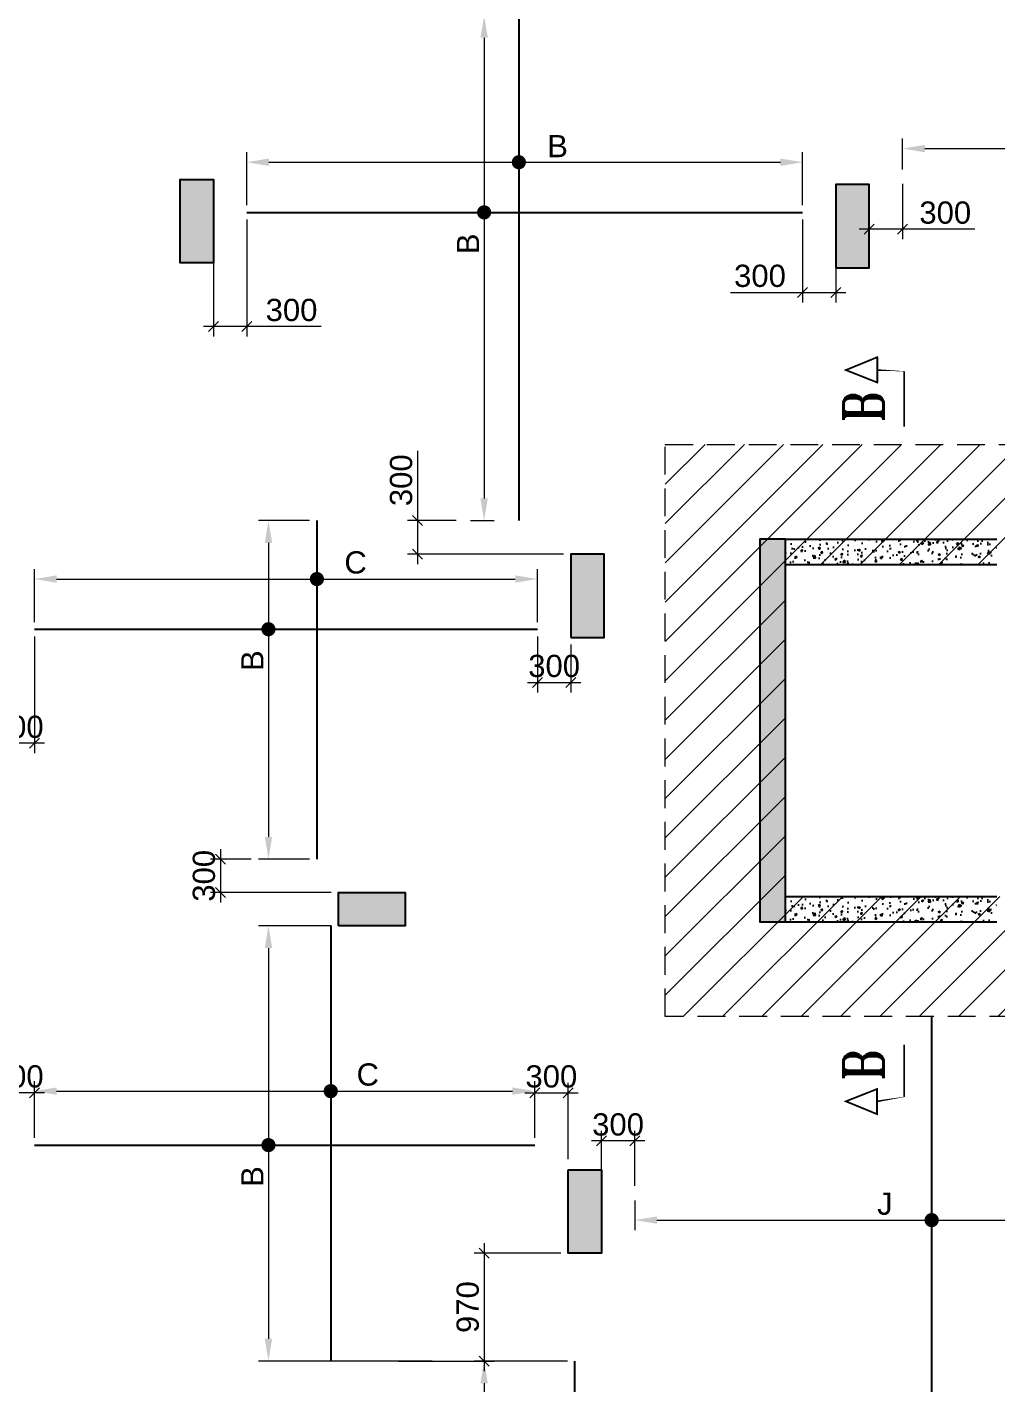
# Model space of a CAD drawing. Header units: millimetres. Extents: x 1123469 to 1883119, y -126924 to 196924.
# Drawn here: x 1813063 to 1821786, y 133482 to 145688 of the extents above; entities that cross this region are included whole.
import ezdxf

# ---------------------------------------------------------------- set-up
doc = ezdxf.new("R2010")
doc.units = ezdxf.units.MM
doc.header["$LTSCALE"] = 500
doc.header["$MEASUREMENT"] = 0
doc.header["$PDMODE"] = 34
doc.linetypes.add('CONTINOUS', pattern=[0])
doc.linetypes.add('DASHED2', pattern=[0.375, 0.25, -0.125])
doc.layers.get('Defpoints').update_dxf_attribs({"lineweight": 0})
for name, color, linetype in [('3BEAM NO', 6, 'Continuous'), ('COL. DIM', 3, 'Continuous'), ('r.c.c. wall', 4, 'Continuous'), ('reinf.', 4, 'Continuous'), ('TEXT-20', 3, 'Continuous'), ('TOWER AREA COLUMN.', 6, 'Continuous')]:
    doc.layers.add(name, color=color, linetype=linetype)
for name, color, linetype, lineweight in [('CUT OUT', 1, 'Continuous', 13), ('dim-M', 1, 'Continuous', 15), ('FOOTING', 1, 'Continuous', 15), ('HATCH', 1, 'Continuous', 5), ('S - SUNK', 251, 'Continuous', 0), ('TOWER COL HATCH', 253, 'Continuous', 20)]:
    doc.layers.add(name, color=color, linetype=linetype, lineweight=lineweight)
doc.styles.add('3mm', font='arial.ttf')
doc.styles.add('RT', font='romant.shx', dxfattribs={"height": 8})
doc.dimstyles.new('PARAMVEER', dxfattribs={"dimtxt": 200, "dimasz": 100, "dimexe": 0, "dimexo": 25, "dimgap": 10, "dimtad": 1, "dimdec": 0, "dimrnd": 5, "dimzin": 0, "dimdsep": 46, "dimtxsty": '3mm', "dimblk": 'OBLIQUE', "dimcen": 0.09, "dimdle": 75, "dimclrd": 1, "dimclre": 1, "dimclrt": 3, "dimadec": 0, "dimazin": 0, "dimtfac": 1, "dimtdec": 0, "dimtmove": 1, "dimatfit": 3, "dimfxl": 100, "dimtolj": 1, "dimtzin": 0, "dimlwd": 18, "dimlwe": 5, "dimarcsym": 0})

# ---------------------------------------------------------------- blocks, each defined once
blk = doc.blocks.new('3tgra')
at = {"layer": 'TOWER COL HATCH'}
h = blk.add_hatch(color=253, dxfattribs=at)
h.dxf.hatch_style = 1
h.paths.add_polyline_path([(1374495.631025441, 80596.89666208334), (1374195.631025441, 80596.89666208334), (1374195.631025441, 81346.89666208334), (1374495.631025441, 81346.89666208334)])
h = blk.add_hatch(color=253, dxfattribs=at)
h.dxf.hatch_style = 1
h.paths.add_polyline_path([(1380095.624769447, 80551.73729155067), (1380395.624769447, 80551.73729155067), (1380395.624769447, 81301.73729155067), (1380095.624769447, 81301.73729155067)])
h = blk.add_hatch(color=253, dxfattribs=at)
h.dxf.hatch_style = 1
h.paths.add_polyline_path([(1379640.630750942, 78111.73729155073), (1379410.630750942, 78111.73729155073), (1379410.630750942, 74666.55515519361), (1379640.630750942, 74666.55515519361), (1379640.630750942, 77881.73729155073)])
h = blk.add_hatch(color=253, dxfattribs=at)
h.dxf.hatch_style = 1
h.paths.add_polyline_path([(1377710.631017101, 77226.89675944098), (1378010.631017101, 77226.89675944098), (1378010.631017101, 77976.89675944098), (1377710.631017101, 77976.89675944098)])
h = blk.add_hatch(color=253, dxfattribs=at)
h.dxf.hatch_style = 1
h.paths.add_polyline_path([(1375620.320550245, 74631.8028312315), (1375620.320550245, 74931.8028312315), (1376220.320550245, 74931.8028312315), (1376220.320550245, 74631.8028312315)])
h = blk.add_hatch(color=253, dxfattribs=at)
h.dxf.hatch_style = 1
h.paths.add_polyline_path([(1377685.631014433, 72436.75957392534), (1377985.631014433, 72436.75957392534), (1377985.631014433, 71686.75957392534), (1377685.631014433, 71686.75957392534)])
at = {"layer": 'TOWER AREA COLUMN.', "color": 4}
for points in [[(1374495.631025441, 80596.89666208334), (1374195.631025441, 80596.89666208334), (1374195.631025441, 81346.89666208334), (1374495.631025441, 81346.89666208334)], [(1380095.624769447, 80551.73729155067), (1380395.624769447, 80551.73729155067), (1380395.624769447, 81301.73729155067), (1380095.624769447, 81301.73729155067)], [(1377710.631017101, 77226.89675944098), (1378010.631017101, 77226.89675944098), (1378010.631017101, 77976.89675944098), (1377710.631017101, 77976.89675944098)], [(1375620.320550245, 74631.8028312315), (1375620.320550245, 74931.8028312315), (1376220.320550245, 74931.8028312315), (1376220.320550245, 74631.8028312315)], [(1377685.631014433, 72436.75957392534), (1377985.631014433, 72436.75957392534), (1377985.631014433, 71686.75957392534), (1377685.631014433, 71686.75957392534)]]:
    blk.add_lwpolyline(points, close=True, dxfattribs=at)
blk.add_lwpolyline([(1379640.630750942, 78111.73729155073), (1379410.630750942, 78111.73729155073), (1379410.630750942, 74666.55515519361), (1379640.630750942, 74666.55515519361), (1379640.630750942, 77881.73729155073), (1379640.630750942, 77881.73729155073), (1379640.630750942, 78111.73729155073)], dxfattribs=at)
blk = doc.blocks.new('_Oblique')
at = {"color": 0, "linetype": 'ByBlock', "lineweight": -2}
blk.add_line((-0.5, -0.5), (0.5, 0.5), dxfattribs=at)
blk = doc.blocks.new('*D3321')
at = {"layer": 'COL. DIM', "color": 1, "linetype": 'CONTINOUS', "lineweight": 5, "ltscale": 10, "transparency": 16777216}
for p, q in [((1820938.661122217, 144277.0097971657), (1820938.661122217, 143780.8444163614)), ((1820638.661122217, 144207.7452281173), (1820638.661122217, 143780.8444163614))]:
    blk.add_line(p, q, dxfattribs=at)
at = {"layer": 'COL. DIM', "color": 1, "lineweight": 18, "ltscale": 10, "transparency": 16777216}
for p, q in [((1821028.661122217, 143870.8444163614), (1820548.661122217, 143870.8444163614)), ((1821587.413697826, 143870.8444163614), (1820938.661122217, 143870.8444163614))]:
    blk.add_line(p, q, dxfattribs=at)
at = {"layer": 'Defpoints', "color": 0, "ltscale": 10, "transparency": 16777216}
for p in [(1820638.661122217, 144272.7452281173), (1820938.661122217, 144342.0097971657), (1820638.661122217, 143870.8444163614)]:
    blk.add_point(p, dxfattribs=at)
at = {"layer": 'COL. DIM', "color": 1, "lineweight": 18, "ltscale": 10, "transparency": 16777216, "xscale": 90, "yscale": 90, "zscale": 90, "rotation": 180}
blk.add_blockref('_Oblique', (1820638.661122217, 143870.8444163614), dxfattribs=at)
at = {"layer": 'COL. DIM', "color": 1, "lineweight": 18, "ltscale": 10, "transparency": 16777216, "xscale": 90, "yscale": 90, "zscale": 90}
blk.add_blockref('_Oblique', (1820938.661122217, 143870.8444163614), dxfattribs=at)
at = {"layer": 'COL. DIM', "color": 3, "ltscale": 10, "transparency": 16777216, "insert": (1821321.881637799, 144018.0272267297), "char_height": 200, "attachment_point": 5, "style": '3mm'}
blk.add_mtext('\\A1;300', dxfattribs=at)
blk = doc.blocks.new('*D3324')
at = {"layer": 'COL. DIM', "color": 1, "linetype": 'CONTINOUS', "lineweight": 5, "ltscale": 10, "transparency": 16777216}
for p, q in [((1815038.667378211, 143956.1601072131), (1815038.667378211, 142904.7640671268)), ((1814738.667378211, 143638.8277086731), (1814738.667378211, 142904.7640671268))]:
    blk.add_line(p, q, dxfattribs=at)
at = {"layer": 'COL. DIM', "color": 1, "lineweight": 18, "ltscale": 10, "transparency": 16777216}
for p, q in [((1815128.667378211, 142994.7640671268), (1814648.667378211, 142994.7640671268)), ((1815706.997185585, 142994.7640671268), (1815038.667378211, 142994.7640671268))]:
    blk.add_line(p, q, dxfattribs=at)
at = {"layer": 'Defpoints', "color": 0, "ltscale": 10, "transparency": 16777216}
for p in [(1815038.667378211, 144021.1601072131), (1814738.667378211, 143703.8277086731), (1814738.667378211, 142994.7640671268)]:
    blk.add_point(p, dxfattribs=at)
at = {"layer": 'COL. DIM', "color": 1, "lineweight": 18, "ltscale": 10, "transparency": 16777216, "xscale": 90, "yscale": 90, "zscale": 90, "rotation": 180}
blk.add_blockref('_Oblique', (1814738.667378211, 142994.7640671268), dxfattribs=at)
at = {"layer": 'COL. DIM', "color": 1, "lineweight": 18, "ltscale": 10, "transparency": 16777216, "xscale": 90, "yscale": 90, "zscale": 90}
blk.add_blockref('_Oblique', (1815038.667378211, 142994.7640671268), dxfattribs=at)
at = {"layer": 'COL. DIM', "color": 3, "ltscale": 10, "transparency": 16777216, "insert": (1815441.465125558, 143141.9468774952), "char_height": 200, "attachment_point": 5, "style": '3mm'}
blk.add_mtext('\\A1;300', dxfattribs=at)
blk = doc.blocks.new('*D3325')
at = {"layer": 'COL. DIM', "color": 1, "linetype": 'CONTINOUS', "lineweight": 5, "ltscale": 10, "transparency": 16777216}
for p, q in [((1817421.271089031, 145792.9045981539), (1817083.874801234, 145792.9045981539)), ((1817052.514822608, 141247.9046960075), (1817263.874801234, 141247.9046960075))]:
    blk.add_line(p, q, dxfattribs=at)
at = {"layer": 'COL. DIM', "color": 1, "lineweight": 18, "ltscale": 10, "transparency": 16777216}
blk.add_line((1817173.874801234, 145592.9045981539), (1817173.874801234, 141447.9046960075), dxfattribs=at)
at = {"layer": 'COL. DIM', "color": 1, "ltscale": 10, "transparency": 16777216}
for points in [[(1817140.541467901, 145592.9045981539), (1817207.208134568, 145592.9045981539), (1817173.874801234, 145792.9045981539)], [(1817140.541467901, 141447.9046960075), (1817207.208134568, 141447.9046960075), (1817173.874801234, 141247.9046960075)]]:
    blk.add_solid(points, dxfattribs=at)
at = {"layer": 'Defpoints', "color": 0, "ltscale": 10, "transparency": 16777216}
for p in [(1817486.271089031, 145792.9045981539), (1816987.514822608, 141247.9046960075), (1817173.874801234, 141247.9046960075)]:
    blk.add_point(p, dxfattribs=at)
at = {"layer": 'COL. DIM', "color": 3, "ltscale": 10, "transparency": 16777216, "insert": (1817028.874801211, 143738.3067533658), "char_height": 200, "attachment_point": 5, "rotation": 90, "style": '3mm'}
blk.add_mtext('\\A1;B', dxfattribs=at)
blk = doc.blocks.new('*D3326')
at = {"layer": 'COL. DIM', "color": 1, "linetype": 'CONTINOUS', "lineweight": 5, "ltscale": 10, "transparency": 16777216}
for p, q in [((1820038.661122217, 143956.1601072131), (1820038.661122217, 143211.9268969172)), ((1820338.661122217, 143638.8277086731), (1820338.661122217, 143211.9268969172))]:
    blk.add_line(p, q, dxfattribs=at)
at = {"layer": 'COL. DIM', "color": 1, "lineweight": 18, "ltscale": 10, "transparency": 16777216}
for p, q in [((1819389.752651829, 143301.9268969172), (1820038.661122217, 143301.9268969172)), ((1819948.661122217, 143301.9268969172), (1820428.661122217, 143301.9268969172))]:
    blk.add_line(p, q, dxfattribs=at)
at = {"layer": 'Defpoints', "color": 0, "ltscale": 10, "transparency": 16777216}
for p in [(1820038.661122217, 144021.1601072131), (1820338.661122217, 143703.8277086731), (1820338.661122217, 143301.9268969172)]:
    blk.add_point(p, dxfattribs=at)
at = {"layer": 'COL. DIM', "color": 1, "lineweight": 18, "ltscale": 10, "transparency": 16777216, "xscale": 90, "yscale": 90, "zscale": 90, "rotation": 180}
blk.add_blockref('_Oblique', (1820038.661122217, 143301.9268969172), dxfattribs=at)
at = {"layer": 'COL. DIM', "color": 1, "lineweight": 18, "ltscale": 10, "transparency": 16777216, "xscale": 90, "yscale": 90, "zscale": 90}
blk.add_blockref('_Oblique', (1820338.661122217, 143301.9268969172), dxfattribs=at)
at = {"layer": 'COL. DIM', "color": 3, "ltscale": 10, "transparency": 16777216, "insert": (1819655.284711856, 143449.1097072856), "char_height": 200, "attachment_point": 5, "style": '3mm'}
blk.add_mtext('\\A1;300', dxfattribs=at)
blk = doc.blocks.new('*D3327')
at = {"layer": 'COL. DIM', "color": 1, "lineweight": 18, "ltscale": 10, "transparency": 16777216}
for p, q in [((1816574.67604848, 141877.1699709189), (1816574.67604848, 141247.9046960075)), ((1816574.67604848, 141337.9046960075), (1816574.67604848, 140857.9046960076))]:
    blk.add_line(p, q, dxfattribs=at)
at = {"layer": 'COL. DIM', "color": 1, "linetype": 'CONTINOUS', "lineweight": 5, "ltscale": 10, "transparency": 16777216}
for p, q in [((1816922.514822608, 141247.9046960075), (1816484.67604848, 141247.9046960075)), ((1817888.667369873, 140947.9046960076), (1816484.67604848, 140947.9046960076))]:
    blk.add_line(p, q, dxfattribs=at)
at = {"layer": 'Defpoints', "color": 0, "ltscale": 10, "transparency": 16777216}
for p in [(1816987.514822608, 141247.9046960075), (1816574.67604848, 140947.9046960076), (1817953.667369873, 140947.9046960076)]:
    blk.add_point(p, dxfattribs=at)
at = {"layer": 'COL. DIM', "color": 1, "lineweight": 18, "ltscale": 10, "transparency": 16777216, "xscale": 90, "yscale": 90, "zscale": 90}
for p, rotation in [((1816574.67604848, 141247.9046960075), 90), ((1816574.67604848, 140947.9046960076), 270)]:
    blk.add_blockref('_Oblique', p, dxfattribs=dict(at, rotation=rotation))
at = {"layer": 'COL. DIM', "color": 3, "ltscale": 10, "transparency": 16777216, "insert": (1816427.493238111, 141611.637910891), "char_height": 200, "attachment_point": 5, "rotation": 90, "style": '3mm'}
blk.add_mtext('\\A1;300', dxfattribs=at)
blk = doc.blocks.new('*D3224')
at = {"layer": 'COL. DIM', "color": 1, "linetype": 'CONTINOUS', "lineweight": 5, "ltscale": 10, "transparency": 16777216}
for p, q in [((1813128.58598404, 140206.1600059042), (1813128.58598404, 139154.7639658179)), ((1812828.58598404, 139888.8276073642), (1812828.58598404, 139154.7639658179))]:
    blk.add_line(p, q, dxfattribs=at)
at = {"layer": 'COL. DIM', "color": 1, "lineweight": 18, "ltscale": 10, "transparency": 16777216}
blk.add_line((1813218.58598404, 139244.7639658179), (1812738.58598404, 139244.7639658179), dxfattribs=at)
at = {"layer": 'Defpoints', "color": 0, "ltscale": 10, "transparency": 16777216}
for p in [(1813128.58598404, 140271.1600059042), (1812828.58598404, 139953.8276073642), (1812828.58598404, 139244.7639658179)]:
    blk.add_point(p, dxfattribs=at)
at = {"layer": 'COL. DIM', "color": 1, "lineweight": 18, "ltscale": 10, "transparency": 16777216, "xscale": 90, "yscale": 90, "zscale": 90, "rotation": 180}
blk.add_blockref('_Oblique', (1812828.58598404, 139244.7639658179), dxfattribs=at)
at = {"layer": 'COL. DIM', "color": 1, "lineweight": 18, "ltscale": 10, "transparency": 16777216, "xscale": 90, "yscale": 90, "zscale": 90}
blk.add_blockref('_Oblique', (1813128.58598404, 139244.7639658179), dxfattribs=at)
at = {"layer": 'COL. DIM', "color": 3, "ltscale": 10, "transparency": 16777216, "insert": (1812978.58598404, 139391.9467761863), "char_height": 200, "attachment_point": 5, "style": '3mm'}
blk.add_mtext('\\A1;300', dxfattribs=at)
blk = doc.blocks.new('*D3225')
at = {"layer": 'COL. DIM', "color": 1, "linetype": 'CONTINOUS', "lineweight": 5, "ltscale": 10, "transparency": 16777216}
for p, q in [((1815604.332632625, 141247.9046960074), (1815143.793407065, 141247.9046960074)), ((1815604.332632625, 138202.8107677982), (1815143.793407065, 138202.8107677982))]:
    blk.add_line(p, q, dxfattribs=at)
at = {"layer": 'COL. DIM', "color": 1, "lineweight": 18, "ltscale": 10, "transparency": 16777216}
blk.add_line((1815233.793407065, 141047.9046960074), (1815233.793407065, 138402.8107677982), dxfattribs=at)
at = {"layer": 'COL. DIM', "color": 1, "ltscale": 10, "transparency": 16777216}
for points in [[(1815200.460073732, 141047.9046960074), (1815267.126740399, 141047.9046960074), (1815233.793407065, 141247.9046960074)], [(1815200.460073732, 138402.8107677982), (1815267.126740399, 138402.8107677982), (1815233.793407065, 138202.8107677982)]]:
    blk.add_solid(points, dxfattribs=at)
at = {"layer": 'Defpoints', "color": 0, "ltscale": 10, "transparency": 16777216}
for p in [(1815669.332632625, 141247.9046960074), (1815233.793407065, 138202.8107677982), (1815669.332632625, 138202.8107677982)]:
    blk.add_point(p, dxfattribs=at)
at = {"layer": 'COL. DIM', "color": 3, "ltscale": 10, "transparency": 16777216, "insert": (1815088.793407039, 139988.3066520569), "char_height": 200, "attachment_point": 5, "rotation": 90, "style": '3mm'}
blk.add_mtext('\\A1;B', dxfattribs=at)
blk = doc.blocks.new('*D3226')
at = {"layer": 'COL. DIM', "color": 1, "linetype": 'CONTINOUS', "lineweight": 5, "ltscale": 10, "transparency": 16777216}
for p, q in [((1817653.667369872, 140206.1600059042), (1817653.667369872, 139702.4800890388)), ((1817953.667369872, 140132.9046960076), (1817953.667369872, 139702.4800890388))]:
    blk.add_line(p, q, dxfattribs=at)
at = {"layer": 'COL. DIM', "color": 1, "lineweight": 18, "ltscale": 10, "transparency": 16777216}
blk.add_line((1817563.667369872, 139792.4800890388), (1818043.667369872, 139792.4800890388), dxfattribs=at)
at = {"layer": 'Defpoints', "color": 0, "ltscale": 10, "transparency": 16777216}
for p in [(1817653.667369872, 140271.1600059042), (1817953.667369872, 140197.9046960076), (1817953.667369872, 139792.4800890388)]:
    blk.add_point(p, dxfattribs=at)
at = {"layer": 'COL. DIM', "color": 1, "lineweight": 18, "ltscale": 10, "transparency": 16777216, "xscale": 90, "yscale": 90, "zscale": 90, "rotation": 180}
blk.add_blockref('_Oblique', (1817653.667369872, 139792.4800890388), dxfattribs=at)
at = {"layer": 'COL. DIM', "color": 1, "lineweight": 18, "ltscale": 10, "transparency": 16777216, "xscale": 90, "yscale": 90, "zscale": 90}
blk.add_blockref('_Oblique', (1817953.667369872, 139792.4800890388), dxfattribs=at)
at = {"layer": 'COL. DIM', "color": 3, "ltscale": 10, "transparency": 16777216, "insert": (1817803.667369872, 139939.6628994071), "char_height": 200, "attachment_point": 5, "style": '3mm'}
blk.add_mtext('\\A1;300', dxfattribs=at)
blk = doc.blocks.new('*D3227')
at = {"layer": 'COL. DIM', "color": 1, "lineweight": 18, "ltscale": 10, "transparency": 16777216}
blk.add_line((1814801.322167833, 138292.8107677982), (1814801.322167833, 137812.8107677982), dxfattribs=at)
at = {"layer": 'COL. DIM', "color": 1, "linetype": 'CONTINOUS', "lineweight": 5, "ltscale": 10, "transparency": 16777216}
for p, q in [((1815078.793407061, 138202.8107677982), (1814711.322167833, 138202.8107677982)), ((1815798.356903017, 137902.8107677982), (1814711.322167833, 137902.8107677982))]:
    blk.add_line(p, q, dxfattribs=at)
at = {"layer": 'Defpoints', "color": 0, "ltscale": 10, "transparency": 16777216}
for p in [(1815143.793407061, 138202.8107677982), (1814801.322167833, 137902.8107677982), (1815863.356903017, 137902.8107677982)]:
    blk.add_point(p, dxfattribs=at)
at = {"layer": 'COL. DIM', "color": 1, "lineweight": 18, "ltscale": 10, "transparency": 16777216, "xscale": 90, "yscale": 90, "zscale": 90}
for p, rotation in [((1814801.322167833, 138202.8107677982), 90), ((1814801.322167833, 137902.8107677982), 270)]:
    blk.add_blockref('_Oblique', p, dxfattribs=dict(at, rotation=rotation))
at = {"layer": 'COL. DIM', "color": 3, "ltscale": 10, "transparency": 16777216, "insert": (1814654.13935746, 138052.8107677981), "char_height": 200, "attachment_point": 5, "rotation": 90, "style": '3mm'}
blk.add_mtext('\\A1;300', dxfattribs=at)
blk = doc.blocks.new('*D3238')
at = {"layer": 'COL. DIM', "color": 1, "lineweight": 18, "ltscale": 10, "transparency": 16777216}
blk.add_line((1813218.585983972, 136099.7623846882), (1812738.585983972, 136099.7623846882), dxfattribs=at)
at = {"layer": 'COL. DIM', "color": 1, "linetype": 'CONTINOUS', "lineweight": 5, "ltscale": 10, "transparency": 16777216}
for p, q in [((1812828.585983972, 135752.7678375794), (1812828.585983972, 136189.7623846882)), ((1813128.585983972, 135695.1002361193), (1813128.585983972, 136189.7623846882))]:
    blk.add_line(p, q, dxfattribs=at)
at = {"layer": 'Defpoints', "color": 0, "ltscale": 10, "transparency": 16777216}
for p in [(1812828.585983972, 136099.7623846882), (1812828.585983972, 135687.7678375794), (1813128.585983972, 135630.1002361193)]:
    blk.add_point(p, dxfattribs=at)
at = {"layer": 'COL. DIM', "color": 1, "lineweight": 18, "ltscale": 10, "transparency": 16777216, "xscale": 90, "yscale": 90, "zscale": 90, "rotation": 180}
blk.add_blockref('_Oblique', (1812828.585983972, 136099.7623846882), dxfattribs=at)
at = {"layer": 'COL. DIM', "color": 1, "lineweight": 18, "ltscale": 10, "transparency": 16777216, "xscale": 90, "yscale": 90, "zscale": 90}
blk.add_blockref('_Oblique', (1813128.585983972, 136099.7623846882), dxfattribs=at)
at = {"layer": 'COL. DIM', "color": 3, "ltscale": 10, "transparency": 16777216, "insert": (1812978.585983972, 136246.9451950565), "char_height": 200, "attachment_point": 5, "style": '3mm'}
blk.add_mtext('\\A1;300', dxfattribs=at)
blk = doc.blocks.new('*D3239')
at = {"layer": 'COL. DIM', "color": 1, "linetype": 'CONTINOUS', "lineweight": 5, "ltscale": 10, "transparency": 16777216}
for p, q in [((1815798.356903017, 137602.8107677982), (1815143.793406999, 137602.8107677982)), ((1816705.287929656, 133687.7677523474), (1815143.793406999, 133687.7677523474))]:
    blk.add_line(p, q, dxfattribs=at)
at = {"layer": 'COL. DIM', "color": 1, "lineweight": 18, "ltscale": 10, "transparency": 16777216}
blk.add_line((1815233.793406999, 137402.8107677982), (1815233.793406999, 133887.7677523474), dxfattribs=at)
at = {"layer": 'COL. DIM', "color": 1, "ltscale": 10, "transparency": 16777216}
for points in [[(1815200.460073666, 137402.8107677982), (1815267.126740333, 137402.8107677982), (1815233.793406999, 137602.8107677982)], [(1815200.460073666, 133887.7677523474), (1815267.126740333, 133887.7677523474), (1815233.793406999, 133687.7677523474)]]:
    blk.add_solid(points, dxfattribs=at)
at = {"layer": 'Defpoints', "color": 0, "ltscale": 10, "transparency": 16777216}
for p in [(1815863.356903017, 137602.8107677982), (1815233.793406999, 133687.7677523474), (1816770.287929656, 133687.7677523474)]:
    blk.add_point(p, dxfattribs=at)
at = {"layer": 'COL. DIM', "color": 3, "ltscale": 10, "transparency": 16777216, "insert": (1815088.793406971, 135347.246882272), "char_height": 200, "attachment_point": 5, "rotation": 90, "style": '3mm'}
blk.add_mtext('\\A1;B', dxfattribs=at)
blk = doc.blocks.new('*D3240')
at = {"layer": 'COL. DIM', "color": 1, "lineweight": 18, "ltscale": 10, "transparency": 16777216}
blk.add_line((1817538.667367203, 136099.7623846882), (1818018.667367203, 136099.7623846882), dxfattribs=at)
at = {"layer": 'COL. DIM', "color": 1, "linetype": 'CONTINOUS', "lineweight": 5, "ltscale": 10, "transparency": 16777216}
for p, q in [((1817628.667367203, 135695.1002361193), (1817628.667367203, 136189.7623846882)), ((1817928.667367203, 135502.7677523473), (1817928.667367203, 136189.7623846882))]:
    blk.add_line(p, q, dxfattribs=at)
at = {"layer": 'Defpoints', "color": 0, "ltscale": 10, "transparency": 16777216}
for p in [(1817928.667367203, 136099.7623846882), (1817628.667367203, 135630.1002361193), (1817928.667367203, 135437.7677523473)]:
    blk.add_point(p, dxfattribs=at)
at = {"layer": 'COL. DIM', "color": 1, "lineweight": 18, "ltscale": 10, "transparency": 16777216, "xscale": 90, "yscale": 90, "zscale": 90, "rotation": 180}
blk.add_blockref('_Oblique', (1817628.667367203, 136099.7623846882), dxfattribs=at)
at = {"layer": 'COL. DIM', "color": 1, "lineweight": 18, "ltscale": 10, "transparency": 16777216, "xscale": 90, "yscale": 90, "zscale": 90}
blk.add_blockref('_Oblique', (1817928.667367203, 136099.7623846882), dxfattribs=at)
at = {"layer": 'COL. DIM', "color": 3, "ltscale": 10, "transparency": 16777216, "insert": (1817778.667367203, 136246.9451950565), "char_height": 200, "attachment_point": 5, "style": '3mm'}
blk.add_mtext('\\A1;300', dxfattribs=at)
blk = doc.blocks.new('*D3242')
at = {"layer": 'COL. DIM', "color": 1, "linetype": 'CONTINOUS', "lineweight": 5, "ltscale": 10, "transparency": 16777216}
for p, q in [((1817923.266100029, 133687.7677523475), (1817083.874801245, 133687.7677523475)), ((1817923.266100028, 129712.7677367665), (1817083.874801245, 129712.7677367665))]:
    blk.add_line(p, q, dxfattribs=at)
at = {"layer": 'COL. DIM', "color": 1, "lineweight": 18, "ltscale": 10, "transparency": 16777216}
blk.add_line((1817173.874801245, 133487.7677523475), (1817173.874801245, 129912.7677367665), dxfattribs=at)
at = {"layer": 'COL. DIM', "color": 1, "ltscale": 10, "transparency": 16777216}
for points in [[(1817140.541467911, 133487.7677523475), (1817207.208134578, 133487.7677523475), (1817173.874801245, 133687.7677523475)], [(1817140.541467911, 129912.7677367665), (1817207.208134578, 129912.7677367665), (1817173.874801245, 129712.7677367665)]]:
    blk.add_solid(points, dxfattribs=at)
at = {"layer": 'Defpoints', "color": 0, "ltscale": 10, "transparency": 16777216}
for p in [(1817988.266100029, 133687.7677523475), (1817173.874801245, 129712.7677367665), (1817988.266100028, 129712.7677367665)]:
    blk.add_point(p, dxfattribs=at)
at = {"layer": 'COL. DIM', "color": 3, "ltscale": 10, "transparency": 16777216, "insert": (1817028.874801211, 131597.2467809631), "char_height": 200, "attachment_point": 5, "rotation": 90, "style": '3mm'}
blk.add_mtext('\\A1;B', dxfattribs=at)
blk = doc.blocks.new('*D3556')
at = {"layer": 'COL. DIM', "color": 1, "linetype": 'CONTINOUS', "lineweight": 5, "ltscale": 10, "transparency": 16777216}
for p, q in [((1817863.667367204, 134657.767510492), (1817083.874801246, 134657.767510492)), ((1816402.247891765, 133687.7677523475), (1817263.874801246, 133687.7677523475))]:
    blk.add_line(p, q, dxfattribs=at)
at = {"layer": 'COL. DIM', "color": 1, "lineweight": 18, "ltscale": 10, "transparency": 16777216}
blk.add_line((1817173.874801246, 134747.767510492), (1817173.874801246, 133597.7677523475), dxfattribs=at)
at = {"layer": 'Defpoints', "color": 0, "ltscale": 10, "transparency": 16777216}
for p in [(1417087.675834863, 156599.2285490907), (1417240.630397862, 156599.2285490907), (1417240.630397862, 155194.2285490907), (1817928.667367204, 134657.767510492), (1816337.247891765, 133687.7677523475), (1817173.874801246, 133687.7677523475)]:
    blk.add_point(p, dxfattribs=at)
at = {"layer": 'S - SUNK', "color": 1, "lineweight": 18, "ltscale": 10, "transparency": 16777216}
blk.add_line((1417087.675834863, 155119.2285490907), (1417087.675834863, 156674.2285490907), dxfattribs=at)
at = {"layer": 'S - SUNK', "color": 1, "lineweight": 5, "ltscale": 10, "transparency": 16777216}
for p, q in [((1417087.825834862, 156599.2285490907), (1417087.675834863, 156599.2285490907)), ((1417087.825834862, 155194.2285490907), (1417087.675834863, 155194.2285490907))]:
    blk.add_line(p, q, dxfattribs=at)
at = {"layer": 'COL. DIM', "color": 1, "lineweight": 18, "ltscale": 10, "transparency": 16777216, "xscale": 90, "yscale": 90, "zscale": 90}
for p, rotation in [((1817173.874801246, 134657.767510492), 90), ((1817173.874801246, 133687.7677523475), 270)]:
    blk.add_blockref('_Oblique', p, dxfattribs=dict(at, rotation=rotation))
at = {"layer": 'S - SUNK', "color": 1, "lineweight": 18, "ltscale": 10, "transparency": 16777216, "xscale": 100, "yscale": 100, "zscale": 100}
for p, rotation in [((1417087.675834863, 156599.2285490907), 90), ((1417087.675834863, 155194.2285490907), 270)]:
    blk.add_blockref('_Oblique', p, dxfattribs=dict(at, rotation=rotation))
at = {"layer": 'COL. DIM', "color": 3, "ltscale": 10, "transparency": 16777216, "insert": (1817026.760203702, 134172.7676314192), "char_height": 200, "attachment_point": 5, "rotation": 90, "style": '3mm'}
blk.add_mtext('\\A1;970', dxfattribs=at)
at = {"layer": 'S - SUNK', "color": 3, "ltscale": 10, "transparency": 16777216, "insert": (1416975.561237318, 155896.7285490903), "char_height": 200, "attachment_point": 5, "rotation": 90, "style": '3mm'}
blk.add_mtext('\\A1;1405', dxfattribs=at)
blk = doc.blocks.new('*D3245')
at = {"layer": 'COL. DIM', "color": 1, "linetype": 'CONTINOUS', "lineweight": 5, "ltscale": 10, "transparency": 16777216}
for p, q in [((1818228.667367203, 135320.5359260612), (1818228.667367203, 135757.53047317)), ((1818528.667367203, 135262.8683246012), (1818528.667367203, 135757.53047317))]:
    blk.add_line(p, q, dxfattribs=at)
at = {"layer": 'COL. DIM', "color": 1, "lineweight": 18, "ltscale": 10, "transparency": 16777216}
blk.add_line((1818618.667367203, 135667.53047317), (1818138.667367203, 135667.53047317), dxfattribs=at)
at = {"layer": 'Defpoints', "color": 0, "ltscale": 10, "transparency": 16777216}
for p in [(1818228.667367203, 135667.53047317), (1818228.667367203, 135255.5359260612), (1818528.667367203, 135197.8683246012)]:
    blk.add_point(p, dxfattribs=at)
at = {"layer": 'COL. DIM', "color": 1, "lineweight": 18, "ltscale": 10, "transparency": 16777216, "xscale": 90, "yscale": 90, "zscale": 90, "rotation": 180}
blk.add_blockref('_Oblique', (1818228.667367203, 135667.53047317), dxfattribs=at)
at = {"layer": 'COL. DIM', "color": 1, "lineweight": 18, "ltscale": 10, "transparency": 16777216, "xscale": 90, "yscale": 90, "zscale": 90}
blk.add_blockref('_Oblique', (1818528.667367203, 135667.53047317), dxfattribs=at)
at = {"layer": 'COL. DIM', "color": 3, "ltscale": 10, "transparency": 16777216, "insert": (1818378.667367203, 135814.7132835384), "char_height": 200, "attachment_point": 5, "style": '3mm'}
blk.add_mtext('\\A1;300', dxfattribs=at)
blk = doc.blocks.new('*D3265')
at = {"layer": 'COL. DIM', "color": 1, "linetype": 'CONTINOUS', "lineweight": 5, "ltscale": 10, "transparency": 16777216}
for p, q in [((1820938.661122217, 144407.0097971657), (1820938.661122217, 144685.0511551012)), ((1825968.667377576, 144407.0097971657), (1825968.667377576, 144685.0511551012))]:
    blk.add_line(p, q, dxfattribs=at)
at = {"layer": 'COL. DIM', "color": 1, "lineweight": 18, "ltscale": 10, "transparency": 16777216}
blk.add_line((1821138.661122217, 144595.0511551012), (1825768.667377576, 144595.0511551012), dxfattribs=at)
at = {"layer": 'COL. DIM', "color": 1, "ltscale": 10, "transparency": 16777216}
for points in [[(1821138.661122217, 144628.3844884346), (1821138.661122217, 144561.7178217679), (1820938.661122217, 144595.0511551012)], [(1825768.667377576, 144628.3844884346), (1825768.667377576, 144561.7178217679), (1825968.667377576, 144595.0511551012)]]:
    blk.add_solid(points, dxfattribs=at)
at = {"layer": 'Defpoints', "color": 0, "ltscale": 10, "transparency": 16777216}
for p in [(1825968.667377576, 144595.0511551012), (1820938.661122217, 144342.0097971657), (1825968.667377576, 144342.0097971657)]:
    blk.add_point(p, dxfattribs=at)
at = {"layer": 'COL. DIM', "color": 3, "ltscale": 10, "transparency": 16777216, "insert": (1823869.510290186, 144740.0511551012), "char_height": 200, "width": 21.47949955365168, "attachment_point": 5, "style": '3mm'}
blk.add_mtext('\\A1;B', dxfattribs=at)
blk = doc.blocks.new('*D3266')
at = {"layer": 'COL. DIM', "color": 1, "linetype": 'CONTINOUS', "lineweight": 5, "ltscale": 10, "transparency": 16777216}
for p, q in [((1815038.667378211, 144086.1601072131), (1815038.667378211, 144562.4846782849)), ((1820038.661122217, 144086.1601072131), (1820038.661122217, 144562.4846782849))]:
    blk.add_line(p, q, dxfattribs=at)
at = {"layer": 'COL. DIM', "color": 1, "lineweight": 18, "ltscale": 10, "transparency": 16777216}
blk.add_line((1815238.667378211, 144472.4846782849), (1819838.661122217, 144472.4846782849), dxfattribs=at)
at = {"layer": 'COL. DIM', "color": 1, "ltscale": 10, "transparency": 16777216}
for points in [[(1815238.667378211, 144505.8180116182), (1815238.667378211, 144439.1513449516), (1815038.667378211, 144472.4846782849)], [(1819838.661122217, 144505.8180116182), (1819838.661122217, 144439.1513449516), (1820038.661122217, 144472.4846782849)]]:
    blk.add_solid(points, dxfattribs=at)
at = {"layer": 'Defpoints', "color": 0, "ltscale": 10, "transparency": 16777216}
for p in [(1820038.661122217, 144472.4846782849), (1815038.667378211, 144021.1601072131), (1820038.661122217, 144021.1601072131)]:
    blk.add_point(p, dxfattribs=at)
at = {"layer": 'COL. DIM', "color": 3, "ltscale": 10, "transparency": 16777216, "insert": (1817834.464933362, 144617.4846782849), "char_height": 200, "width": 21.47949955365168, "attachment_point": 5, "style": '3mm'}
blk.add_mtext('\\A1;B', dxfattribs=at)
blk = doc.blocks.new('*D3267')
at = {"layer": 'COL. DIM', "color": 1, "linetype": 'CONTINOUS', "lineweight": 5, "ltscale": 10, "transparency": 16777216}
for p, q in [((1813128.58598404, 140336.1600059042), (1813128.58598404, 140812.484576976)), ((1817653.667369872, 140336.1600059042), (1817653.667369872, 140812.484576976))]:
    blk.add_line(p, q, dxfattribs=at)
at = {"layer": 'COL. DIM', "color": 1, "lineweight": 18, "ltscale": 10, "transparency": 16777216}
blk.add_line((1813328.58598404, 140722.484576976), (1817453.667369872, 140722.484576976), dxfattribs=at)
at = {"layer": 'COL. DIM', "color": 1, "ltscale": 10, "transparency": 16777216}
for points in [[(1813328.58598404, 140755.8179103093), (1813328.58598404, 140689.1512436426), (1813128.58598404, 140722.484576976)], [(1817453.667369872, 140755.8179103093), (1817453.667369872, 140689.1512436426), (1817653.667369872, 140722.484576976)]]:
    blk.add_solid(points, dxfattribs=at)
at = {"layer": 'Defpoints', "color": 0, "ltscale": 10, "transparency": 16777216}
for p in [(1817653.667369872, 140722.484576976), (1813128.58598404, 140271.1600059042), (1817653.667369872, 140271.1600059042)]:
    blk.add_point(p, dxfattribs=at)
at = {"layer": 'COL. DIM', "color": 3, "ltscale": 10, "transparency": 16777216, "insert": (1816017.526476957, 140870.8952181765), "char_height": 200, "width": 21.47949955365168, "attachment_point": 5, "style": '3mm'}
blk.add_mtext('\\A1;C', dxfattribs=at)
blk = doc.blocks.new('*D3275')
at = {"layer": 'COL. DIM', "color": 1, "linetype": 'CONTINOUS', "lineweight": 5, "ltscale": 10, "transparency": 16777216}
for p, q in [((1813128.585983972, 135695.1002361193), (1813128.585983972, 136205.6379099261)), ((1817628.667367203, 135695.1002361193), (1817628.667367203, 136205.6379099261))]:
    blk.add_line(p, q, dxfattribs=at)
at = {"layer": 'COL. DIM', "color": 1, "lineweight": 18, "ltscale": 10, "transparency": 16777216}
blk.add_line((1813328.585983972, 136115.6379099261), (1817428.667367203, 136115.6379099261), dxfattribs=at)
at = {"layer": 'COL. DIM', "color": 1, "ltscale": 10, "transparency": 16777216}
for points in [[(1813328.585983972, 136148.9712432594), (1813328.585983972, 136082.3045765927), (1813128.585983972, 136115.6379099261)], [(1817428.667367203, 136148.9712432594), (1817428.667367203, 136082.3045765927), (1817628.667367203, 136115.6379099261)]]:
    blk.add_solid(points, dxfattribs=at)
at = {"layer": 'Defpoints', "color": 0, "ltscale": 10, "transparency": 16777216}
for p in [(1817628.667367203, 136115.6379099261), (1813128.585983972, 135630.1002361193), (1817628.667367203, 135630.1002361193)]:
    blk.add_point(p, dxfattribs=at)
at = {"layer": 'COL. DIM', "color": 3, "ltscale": 10, "transparency": 16777216, "insert": (1816127.282608114, 136264.0485511266), "char_height": 200, "width": 21.47949955365168, "attachment_point": 5, "style": '3mm'}
blk.add_mtext('\\A1;C', dxfattribs=at)
blk = doc.blocks.new('*D3331')
at = {"layer": 'COL. DIM', "color": 1, "linetype": 'CONTINOUS', "lineweight": 5, "ltscale": 10, "transparency": 16777216}
for p, q in [((1818528.667367203, 135132.8683246012), (1818528.667367203, 134865.4038516357)), ((1823028.748750434, 135132.8683246011), (1823028.748750434, 134865.4038516357))]:
    blk.add_line(p, q, dxfattribs=at)
at = {"layer": 'COL. DIM', "color": 1, "lineweight": 18, "ltscale": 10, "transparency": 16777216}
blk.add_line((1818728.667367203, 134955.4038516357), (1822828.748750434, 134955.4038516357), dxfattribs=at)
at = {"layer": 'COL. DIM', "color": 1, "ltscale": 10, "transparency": 16777216}
for points in [[(1818728.667367203, 134988.737184969), (1818728.667367203, 134922.0705183024), (1818528.667367203, 134955.4038516357)], [(1822828.748750434, 134988.737184969), (1822828.748750434, 134922.0705183024), (1823028.748750434, 134955.4038516357)]]:
    blk.add_solid(points, dxfattribs=at)
at = {"layer": 'Defpoints', "color": 0, "ltscale": 10, "transparency": 16777216}
for p in [(1818528.667367203, 135197.8683246012), (1823028.748750434, 135197.8683246011), (1823028.748750434, 134955.4038516357)]:
    blk.add_point(p, dxfattribs=at)
at = {"layer": 'COL. DIM', "color": 3, "ltscale": 10, "transparency": 16777216, "insert": (1820778.708058819, 135102.109172236), "char_height": 200, "width": 21.47949955365168, "attachment_point": 5, "style": '3mm'}
blk.add_mtext('\\A1;J', dxfattribs=at)

msp = doc.modelspace()

# ---------------------------------------------------------------- hatches: boundary and pattern name
at = {"layer": 'HATCH', "ltscale": 10}
h = msp.add_hatch(dxfattribs=at)
h.set_pattern_fill('ANSI31', color=251, scale=2000)
h.set_pattern_definition([(45, (242103.7152728178, -51.48332093004137), (-176.7766952966369, 176.7766952966369), [])])
h.paths.add_polyline_path([(1819883.667103712, 140852.7452281173), (1823888.666948465, 140852.7452281173), (1823888.666948465, 137867.5630917602), (1819883.667103712, 137867.5630917602)])
h.paths.add_polyline_path([(1818803.667103712, 141932.7452281173), (1824968.666948465, 141932.7452281173), (1824968.666948465, 136787.5630917602), (1818803.667103712, 136787.5630917602)])
at = {"layer": 'r.c.c. wall', "ltscale": 10}
h = msp.add_hatch(dxfattribs=at)
h.set_pattern_fill('AR-CONC', color=1, scale=25)
h.set_pattern_definition([(49.99999999999999, (-3470225.059441657, -4159540.97353675), (179.3150456501884, -15.68803374564878), [18.75, -206.25]), (355, (-3470225.059441657, -4159540.97353675), (-34.68783340325, 188.048033425003), [15, -165]), (100.45144446, (-3470210.116521408, -4159542.28087275), (144.627211681778, 172.3599977421574), [15.93504799999997, -175.2855279999996]), (46.18420000000001, (-3470225.059441657, -4159490.97353675), (266.8103326678931, -41.37982019826914), [28.125, -309.375]), (96.63563549, (-3470202.825255408, -4159494.4218635), (233.6654864185571, 243.5296501936376), [23.9025855, -262.92844]), (351.1841639899999, (-3470225.059441657, -4159490.97353675), (233.6654862636933, 243.5296500674975), [22.5, -247.50000025]), (21, (-3470200.059441657, -4159503.47353675), (149.2267630296154, -100.6547226663347), [18.75, -206.25]), (326.0000000000001, (-3470200.059441657, -4159503.47353675), (60.82883298039543, 181.2875112617133), [15, -165]), (71.45144474, (-3470187.623878158, -4159511.86143025), (210.0555941824928, 80.63278820158845), [15.9350475, -175.285528]), (37.50000000000001, (-3470225.059441657, -4159540.97353675), (3.039963829322667, 83.22346345782788), [0, -163, 0, -167.5, 0, -165.625]), (7.499999999999999, (-3470225.059441657, -4159540.97353675), (65.76738436053715, 98.60292797059006), [0, -95.5, 0, -159.25, 0, -63.125]), (327.5, (-3470280.809441657, -4159540.97353675), (133.4556090431022, -5.638717933594939), [0, -62.5, 0, -195, 0, -258.75]), (317.5, (-3470305.809441657, -4159540.97353675), (145.7965423355966, 25.02624558307943), [0, -81.25, 0, -129.5, 0, -183.75])])
h.paths.add_polyline_path([(1821783.818622305, 141082.7816177635), (1819883.667103712, 141082.7452274617), (1819883.667103712, 140852.7452274617), (1821783.818622305, 140852.7162741264)])
h = msp.add_hatch(dxfattribs=at)
h.set_pattern_fill('AR-CONC', color=1, scale=25)
h.set_pattern_definition([(49.99999999999999, (-3470225.059441657, -4162756.155673107), (179.3150456501884, -15.68803374564878), [18.75, -206.25]), (355, (-3470225.059441657, -4162756.155673107), (-34.68783340325, 188.048033425003), [15, -165]), (100.45144446, (-3470210.116521408, -4162757.463009106), (144.627211681778, 172.3599977421574), [15.93504799999997, -175.2855279999996]), (46.18420000000001, (-3470225.059441657, -4162706.155673107), (266.8103326678931, -41.37982019826914), [28.125, -309.375]), (96.63563549, (-3470202.825255408, -4162709.603999856), (233.6654864185571, 243.5296501936376), [23.9025855, -262.92844]), (351.1841639899999, (-3470225.059441657, -4162706.155673107), (233.6654862636933, 243.5296500674975), [22.5, -247.50000025]), (21, (-3470200.059441657, -4162718.655673107), (149.2267630296154, -100.6547226663347), [18.75, -206.25]), (326.0000000000001, (-3470200.059441657, -4162718.655673107), (60.82883298039543, 181.2875112617133), [15, -165]), (71.45144474, (-3470187.623878158, -4162727.043566606), (210.0555941824928, 80.63278820158845), [15.9350475, -175.285528]), (37.50000000000001, (-3470225.059441657, -4162756.155673107), (3.039963829322667, 83.22346345782788), [0, -163, 0, -167.5, 0, -165.625]), (7.499999999999999, (-3470225.059441657, -4162756.155673107), (65.76738436053715, 98.60292797059006), [0, -95.5, 0, -159.25, 0, -63.125]), (327.5, (-3470280.809441657, -4162756.155673107), (133.4556090431022, -5.638717933594939), [0, -62.5, 0, -195, 0, -258.75]), (317.5, (-3470305.809441657, -4162756.155673107), (145.7965423355966, 25.02624558307943), [0, -81.25, 0, -129.5, 0, -183.75])])
h.paths.add_polyline_path([(1821783.818622305, 137867.5994814063), (1819883.667103712, 137867.5630911046), (1819883.667103712, 137637.5630911046), (1821783.818622305, 137637.5341377693)])

# ---------------------------------------------------------------- linework, layer by layer
at = {"layer": '3BEAM NO', "color": 4}
for p, q in [((1820710.087600123, 142718.4128893262, -7.851765953677085e-07), (1820710.087600123, 142491.0604230661, -7.843609217412887e-07)), ((1820710.087600123, 135908.0173222566, -7.851765953677085e-07), (1820710.087600123, 136135.3697885167, -7.843609217412887e-07))]:
    msp.add_line(p, q, dxfattribs=at)
at = {"layer": '3BEAM NO', "color": 4, "extrusion": (-3.227238060428332e-09, -4.963612873298862e-18, 1), "const_width": 15.97339125}
for points, elevation in [([(1820710.087600119, 142718.4128893197), (1820710.087600119, 142491.0604230596), (1820427.839713595, 142602.5586661419), (1820710.087600119, 142718.4128893197)], -0.005876650069022939), ([(1820710.087600122, 142602.5586661913), (1820952.511308827, 142602.5586661866), (1820952.511308828, 142092.0434351454)], -0.00587664725143369)]:
    msp.add_lwpolyline(points, dxfattribs=dict(at, elevation=elevation))
at = {"layer": '3BEAM NO', "color": 4, "extrusion": (-3.227238060428332e-09, 4.963612873298862e-18, 1), "const_width": 15.97339125}
for points, elevation in [([(1820710.087600122, 136023.8715453916), (1820952.511308827, 136023.8715453962), (1820952.511308828, 136534.3867764375)], -0.005876647250050697), ([(1820710.087600119, 135908.0173222632), (1820710.087600119, 136135.3697885232), (1820427.839713595, 136023.8715454409), (1820710.087600119, 135908.0173222632)], -0.005876650067639945)]:
    msp.add_lwpolyline(points, dxfattribs=dict(at, elevation=elevation))
at = {"layer": 'dim-M', "color": 4, "ltscale": 10, "const_width": 63.75}
for points in [[(1817454.396089029, 144472.4846782849, 1), (1817518.146089029, 144472.4846782849, 1)], [(1817141.999801211, 144021.1601072131, 1), (1817205.749801211, 144021.1601072131, 1)], [(1815637.457632624, 140722.484576976, 1), (1815701.207632624, 140722.484576976, 1)], [(1815201.918407039, 140271.1600059042, 1), (1815265.668407039, 140271.1600059042, 1)], [(1815762.462589326, 136115.6379099261, 1), (1815826.212589326, 136115.6379099261, 1)], [(1815201.918406971, 135630.1002361193, 1), (1815265.668406971, 135630.1002361193, 1)], [(1821167.614652384, 134955.4038516357, 1), (1821231.364652384, 134955.4038516357, 1)]]:
    msp.add_lwpolyline(points, format="xyb", close=True, dxfattribs=at)
at = {"layer": 'FOOTING', "color": 3, "linetype": 'DASHED2', "ltscale": 2}
msp.add_lwpolyline([(1818803.667103712, 141932.7452281173), (1824968.666948465, 141932.7452281173), (1824968.666948465, 136787.5630917602), (1818803.667103712, 136787.5630917602)], close=True, dxfattribs=at)
at = {"layer": 'r.c.c. wall', "color": 4, "ltscale": 10}
for p, q in [((1819883.667103712, 141082.7452281173), (1821786.167102414, 141082.7452281173)), ((1819883.667103712, 140852.7452281173), (1821786.167102414, 140852.7452281173)), ((1819883.667103712, 137867.5630917602), (1821786.167102414, 137867.5630917602)), ((1819883.667103712, 137637.5630917602), (1821786.167102414, 137637.5630917602))]:
    msp.add_line(p, q, dxfattribs=at)
at = {"layer": 'reinf.', "color": 4, "ltscale": 10}
for p, q in [((1817486.271089029, 145792.9045981539), (1817486.271089029, 141247.9046960076)), ((1815669.332632624, 141247.9046960075), (1815669.332632624, 138202.8107677981)), ((1815794.337589327, 137602.8107677982), (1815794.337589327, 133687.7677523474)), ((1821199.489652384, 136787.5630917602), (1821199.489652384, 132237.7677362705)), ((1817988.266100028, 133687.7677523474), (1817988.266100027, 129712.7677367666))]:
    msp.add_line(p, q, dxfattribs=at)
at = {"layer": 'reinf.', "color": 4, "ltscale": 1.4}
for p, q in [((1815038.667378211, 144021.1601072131), (1820038.661122218, 144021.1601072131)), ((1813128.58598404, 140271.1600059042), (1817653.667369872, 140271.1600059042)), ((1813128.585983972, 135630.1002361193), (1817628.667367203, 135630.1002361193))]:
    msp.add_line(p, q, dxfattribs=at)

# ---------------------------------------------------------------- block references
at = {"layer": 'CUT OUT', "color": 4}
msp.add_blockref('3tgra', (440243.0363527704, 62971.0079365666), dxfattribs=at)

# ---------------------------------------------------------------- texts
at = {"layer": 'TEXT-20', "color": 7, "lineweight": 20, "ltscale": 0.2, "style": 'RT', "width": 0.85}
for p in [(1820766.708534236, 142128.7393619199, 0.01387790206817088), (1820766.708534236, 136207.1455650983, 0.01387790206817088)]:
    msp.add_text('B', height=359.401303125, rotation=90.00000002668041, dxfattribs=at).set_placement(p)

# ---------------------------------------------------------------- dimensions: what is measured, and where the dimension line sits
at = {"layer": 'COL. DIM', "color": 6, "ltscale": 10}
dim = msp.add_linear_dim(base=(1817173.874801246, 133687.7677523475), p1=(1817928.667367203, 134657.7675104919), p2=(1816337.247891764, 133687.7677523474), angle=90, dimstyle='PARAMVEER', override={"dimasz": 90, "dimexe": 90, "dimexo": 65, "dimgap": 45, "dimpost": '\\X', "dimdle": 90, "dimfxl": 0.18, "dimarcsym": 1}, dxfattribs=at)
dim.commit()
dim.dimension.update_dxf_attribs({"geometry": '*D3556', "text_midpoint": (1817026.760203702, 134172.7676314192)})
for base, p1, p2, picture, middle in [((1817173.874801234, 141247.9046960075), (1817486.27108903, 145792.9045981539), (1816987.514822607, 141247.9046960075), '*D3325', (1817173.874801211, 143738.3067533658)), ((1815233.793407065, 138202.8107677982), (1815669.332632624, 141247.9046960074), (1815669.332632624, 138202.8107677981), '*D3225', (1815233.793407039, 139988.3066520569)), ((1815233.793406999, 133687.7677523474), (1815863.356903016, 137602.8107677981), (1816770.287929656, 133687.7677523473), '*D3239', (1815233.793406971, 135347.246882272)), ((1817173.874801245, 129712.7677367665), (1817988.266100028, 133687.7677523474), (1817988.266100027, 129712.7677367665), '*D3242', (1817173.874801211, 131597.2467809631))]:
    dim = msp.add_linear_dim(base=base, p1=p1, p2=p2, angle=90, text='B', dimstyle='PARAMVEER', override={"dimasz": 200, "dimexe": 90, "dimexo": 65, "dimgap": 45, "dimpost": '\\X', "dimsah": 1, "dimdle": 90, "dimfxl": 0.18, "dimarcsym": 1}, dxfattribs=at)
    dim.commit()
    dim.dimension.update_dxf_attribs({"geometry": picture, "text_midpoint": middle, "dimtype": 160})
for base, p1, p2, text, picture, middle in [((1825968.667377576, 144595.0511551012), (1820938.661122217, 144342.0097971657), (1825968.667377576, 144342.0097971657), 'B', '*D3265', (1823869.510290186, 144595.0511551012)), ((1820038.661122217, 144472.4846782849), (1815038.667378211, 144021.1601072131), (1820038.661122217, 144021.1601072131), 'B', '*D3266', (1817834.464933362, 144472.4846782849)), ((1817653.667369872, 140722.484576976), (1813128.58598404, 140271.1600059042), (1817653.667369872, 140271.1600059042), 'C', '*D3267', (1816017.526476957, 140722.484576976)), ((1817628.667367203, 136115.6379099261), (1813128.585983972, 135630.1002361193), (1817628.667367203, 135630.1002361193), 'C', '*D3275', (1816127.282608114, 136115.6379099261)), ((1823028.748750434, 134955.4038516357), (1818528.667367203, 135197.8683246012), (1823028.748750434, 135197.8683246011), 'J', '*D3331', (1820778.708058819, 134955.4038516357))]:
    dim = msp.add_linear_dim(base=base, p1=p1, p2=p2, text=text, dimstyle='PARAMVEER', override={"dimasz": 200, "dimexe": 90, "dimexo": 65, "dimgap": 45, "dimpost": '\\X', "dimsah": 1, "dimdle": 90, "dimfxl": 0.18, "dimarcsym": 1}, dxfattribs=at)
    dim.commit()
    dim.dimension.update_dxf_attribs({"geometry": picture, "text_midpoint": middle, "dimtype": 160})
for base, p1, p2, angle, picture, middle in [((1820638.661122217, 143870.8444163614), (1820938.661122217, 144342.0097971657), (1820638.661122217, 144272.7452281173), 180, '*D3321', (1821321.881637799, 143870.8444163614)), ((1814738.667378211, 142994.7640671268), (1815038.667378211, 144021.1601072131), (1814738.667378211, 143703.8277086731), 180, '*D3324', (1815441.465125558, 142987.5858329208)), ((1816574.67604848, 140947.9046960076), (1816987.514822607, 141247.9046960075), (1817953.667369872, 140947.9046960076), 90, '*D3327', (1816664.676048461, 141611.637910891)), ((1812828.58598404, 139244.7639658179), (1813128.58598404, 140271.1600059042), (1812828.58598404, 139953.8276073642), 180, '*D3224', (1812978.58598404, 139244.7639658179)), ((1814801.322167833, 137902.8107677982), (1815143.79340706, 138202.8107677982), (1815863.356903016, 137902.8107677981), 90, '*D3227', (1814801.322167829, 138052.8107677981)), ((1812828.585983972, 136099.7623846882), (1813128.585983972, 135630.1002361193), (1812828.585983972, 135687.7678375794), 180, '*D3238', (1812978.585983972, 136099.7623846882)), ((1818228.667367203, 135667.53047317), (1818528.667367203, 135197.8683246012), (1818228.667367203, 135255.5359260612), 180, '*D3245', (1818378.667367203, 135667.53047317))]:
    dim = msp.add_linear_dim(base=base, p1=p1, p2=p2, angle=angle, dimstyle='PARAMVEER', override={"dimasz": 90, "dimexe": 90, "dimexo": 65, "dimgap": 45, "dimpost": '\\X', "dimdle": 90, "dimfxl": 0.18, "dimarcsym": 1}, dxfattribs=at)
    dim.commit()
    dim.dimension.update_dxf_attribs({"geometry": picture, "text_midpoint": middle, "dimtype": 160})
for base, p1, p2, picture, middle in [((1820338.661122217, 143301.9268969172), (1820038.661122217, 144021.1601072131), (1820338.661122217, 143703.8277086731), '*D3326', (1819655.284711856, 143301.9268969172)), ((1817953.667369872, 139792.4800890388), (1817653.667369872, 140271.1600059042), (1817953.667369872, 140197.9046960076), '*D3226', (1817803.667369872, 139792.4800890388)), ((1817928.667367203, 136099.7623846882), (1817628.667367203, 135630.1002361193), (1817928.667367203, 135437.7677523473), '*D3240', (1817778.667367203, 136099.7623846882))]:
    dim = msp.add_linear_dim(base=base, p1=p1, p2=p2, dimstyle='PARAMVEER', override={"dimasz": 90, "dimexe": 90, "dimexo": 65, "dimgap": 45, "dimpost": '\\X', "dimdle": 90, "dimfxl": 0.18, "dimarcsym": 1}, dxfattribs=at)
    dim.commit()
    dim.dimension.update_dxf_attribs({"geometry": picture, "text_midpoint": middle, "dimtype": 160})
at = {"layer": 'S - SUNK', "color": 4, "ltscale": 10}
dim = msp.add_linear_dim(base=(1417087.675834863, 156599.2285490907), p1=(1417240.630397862, 155194.2285490906), p2=(1417240.630397862, 156599.2285490907), angle=90, dimstyle='PARAMVEER', override={"dimpost": '\\X', "dimfxl": 0.15, "dimfxlon": 1, "dimarcsym": 1}, dxfattribs=at)
dim.commit()
dim.dimension.update_dxf_attribs({"geometry": '*D3556', "text_midpoint": (1416975.561237318, 155896.7285490903)})

doc.saveas('drawing.dxf')
